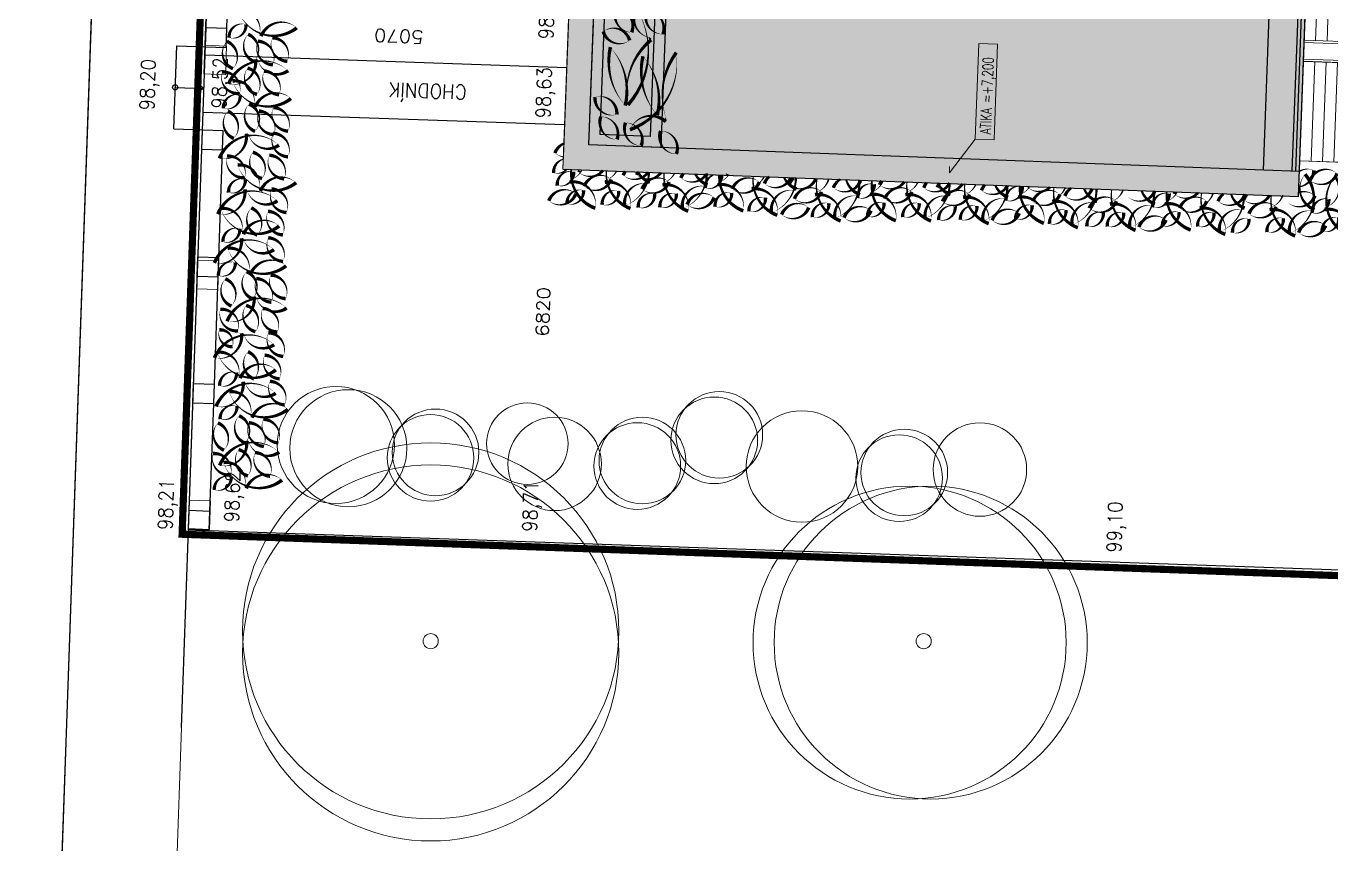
# Model space of a CAD drawing. Header units: metres. Extents: x -442 to 316, y -503 to 125.
# Drawn here: x 90.45 to 108.64, y -475.53 to -464.12 of the extents above; entities that cross this region are included whole.
import ezdxf

# ---------------------------------------------------------------- set-up
doc = ezdxf.new("R2010")
doc.units = ezdxf.units.M
doc.linetypes.add('ČÁRKOVANÁ', pattern=[19.05, 12.7, -6.35])
doc.layers.add('FLOATING-WINDOWS', color=2, linetype='Continuous', plot=False)
for name, color, linetype in [('katastr', 3, 'Continuous'), ('nove zdivo akce', 3, 'Continuous'), ('popis', 6, 'Continuous'), ('SRAFA', 251, 'Continuous'), ('SRAFY', 3, 'Continuous'), ('stávající stromy', 86, 'Continuous'), ('zariz.predmety', 203, 'Continuous'), ('ZDIVO', 1, 'Continuous')]:
    doc.layers.add(name, color=color, linetype=linetype)
doc.layers.add('Standard', color=7, linetype='Continuous', lineweight=25)
doc.styles.add('ROMANS', font='romans.shx', dxfattribs={"width": 0.7})
doc.styles.add('SIMPLEX', font='simplex.shx')

msp = doc.modelspace()

# ---------------------------------------------------------------- hatches: boundary and pattern name
at = {"layer": 'SRAFA', "linetype": 'Continuous', "lineweight": 0, "ltscale": 20}
h = msp.add_hatch(dxfattribs=at)
h.set_pattern_fill('LINE', color=256, scale=0.05, style=0)
h.set_pattern_definition([(267.8582, (108.51114, -457.82255), (0.158639, -0.005933), [])])
edge = h.paths.add_edge_path()
edge.add_line((108.511144, -457.822551), (108.268387, -464.313558))
edge.add_line((108.268387, -464.313558), (110.929176, -464.406659))
edge.add_line((110.929176, -464.406659), (110.918685, -464.706476))
edge.add_line((110.918685, -464.706476), (108.257415, -464.606947))
edge.add_line((108.257415, -464.606947), (108.205425, -465.997086))
edge.add_line((108.205425, -465.997086), (112.302561, -466.150315))
edge.add_line((112.302561, -466.150315), (112.440072, -462.473426))
edge.add_arc((112.904887, -461.822314), 0.8, 197.2546123, 234.4777747, ccw=False)
edge.add_line((112.140891, -462.059608), (110.91199, -458.103028))
edge.add_arc((111.675987, -457.865733), 0.8, 103.8646861, 197.2546123, ccw=False)
edge.add_line((111.484283, -457.089041), (108.511144, -457.822551))
h = msp.add_hatch(dxfattribs=at)
h.set_pattern_fill('GRAVEL', color=256, scale=0.015, angle=87.8581972, style=0)
h.set_pattern_definition([(315.870997, (-0.370482, 0.288367), (3.3126962803, -3.174024738), [0.05125815, -5.074575]), (272.8278972, (-0.33369, 0.252677), (-0.209862404, 4.58305229634), [0.08796075, -8.7081]), (220.368597, (-0.32935, 0.164824), (4.3304665104, 3.6507059581), [0.0620223, -6.140205]), (355.1318972, (-0.23972, 0.012778), (-7.60043518534, 0.6655128581), [0.08010075, -7.92996]), (20.6918972, (-0.159908, 0.00598), (-4.64000396036, -1.7328059971), [0.0785451, -7.77597]), (85.1318972, (-0.08643, 0.033734), (-0.6655128581, -7.60043518534), [0.08010075, -7.92996]), (125.5523972, (-0.079632, 0.113545), (3.62222729314, -5.09193318432), [0.1059291, -10.486965]), (160.1134972, (-0.141224, 0.199727), (-8.27647323316, 2.9784010859), [0.100008, -9.900795]), (209.2877972, (-0.235269, 0.233746), (-5.0634463144, -2.8607641454), [0.08037195, -7.956825]), (263.094597, (-0.305367, 0.194428), (0.5373595593, 4.173829942), [0.09175695, -4.496085]), (310.2555972, (-0.316399, 0.103337), (4.01719821967, -4.72543532597), [0.1186617, -11.74752]), (226.672297, (-0.221816, 0.389562), (-2.3840726766, -2.5797010164), [0.04050075, -4.00959]), (259.3273972, (-0.249606, 0.3601), (0.9465767994, 4.9210540937), [0.0770523, -7.62819]), (312.8582, (-0.26388, 0.28438), (0.38073357, -0.01423903), [0.05388135, -0.4849335]), (291.056797, (-0.31056, 0.25944), (-0.690275567, 1.9321537746), [0.02901615, -2.87259]), (19.659597, (-0.300136, 0.23236), (-1.156441276, -0.338016954), [0.0410349, -2.01072]), (118.821997, (-0.26149, 0.246165), (-0.718751184, 1.170678385), [0.066648, -2.154945]), (249.423297, (-0.29362, 0.30456), (0.409211355, 0.74722899), [0.04819305, -1.156635]), (104.247697, (-0.308394, 0.011534), (-0.9998086513, 3.8500574338), [0.0675132, -6.68382]), (158.204397, (-0.32501, 0.07697), (4.1311102185, -1.679560282), [0.05663985, -5.60733]), (21.056797, (-0.36977, 0.307404), (-1.9321537746, -0.690275567), [0.058032, -2.84358]), (71.468697, (-0.315613, 0.328255), (-1.2845895808, -3.7646233798), [0.0675132, -6.68382]), (67.302197, (-0.07234, 0.002705), (-0.8326620188, -1.8751934734), [0.06510525, -3.190155]), (22.633297, (-0.047217, 0.062768), (-4.2592652193, -1.7470353647), [0.0545508, -5.40054]), (154.659597, (0.011106, 0.29697), (-1.8751973703, 0.832666433), [0.058032, -2.84358]), (105.212197, (-0.041342, 0.32181), (1.3378255134, -5.0064961337), [0.06386745, -6.32286]), (157.302197, (0.00413, 0.110413), (1.8751934734, -0.8326620188), [0.0325527, -3.22272]), (189.168097, (0.01025, 0.27413), (-1.537169413, -0.323775979), [0.01942725, -1.9233]), (253.821997, (-0.00893, 0.27103), (0.423450318, 1.12796328), [0.0785451, -1.4923575]), (273.867197, (-0.030811, 0.195598), (-0.2383427653, 3.8215716972), [0.07279005, -7.20621]), (31.548297, (-0.22723, 0.24488), (-0.77570597, -0.352255911), [0.0549486, -1.318767]), (81.0153972, (-0.1804, 0.273633), (1.00353482822, 6.4439995924), [0.09593355, -9.4974]), (148.803597, (-0.165418, 0.36839), (2.6081744384, -1.6226048125), [0.0392262, -3.88341]), (177.8582, (-0.19897, 0.3887), (-0.39497287, -0.3664948), [0.02286, -0.35814]), (208.114597, (-0.042518, 0.18841), (2.7220915039, 1.4232588747), [0.05293005, -5.240085]), (135.870997, (-0.089203, 0.163468), (-3.3126962803, 3.174024738), [0.10251645, -5.02332]), (87.8582, (-0.1628, 0.23485), (-0.3664948, 0.39497287), [0.09906, -0.28194]), (53.162997, (-0.159085, 0.333839), (-2.8075272072, -3.7076584297), [0.0602415, -5.963895]), (341.912797, (-0.12297, 0.38205), (1.5086998755, -0.437691092), [0.05547435, -2.718255]), (295.5041972, (-0.070234, 0.36483), (3.536799062, -7.37633071666), [0.09032175, -8.941875]), (263.2842972, (-0.031344, 0.28331), (-0.56583953326, -4.93530196826), [0.09555435, -9.45987]), (263.2842972, (-0.031344, 0.28331), (-0.56583953326, -4.93530196826), [0.09555435, -9.45987])])
h.paths.add_polyline_path([(103.730172, -464.361494), (103.993333, -464.371336), (103.943361, -465.707513), (103.6802, -465.697671), (103.472233, -465.969859), (107.700176, -466.128005), (107.777537, -464.059455), (99.373416, -463.745149), (99.328717, -464.940341, -0.122896496), (99.514034, -464.48825, -0.196627663), (99.327404, -465.221482, 0.051204166), (99.375881, -465.421807, 0.520567051), (99.366615, -465.452103, 0.055154621), (99.311083, -465.411859), (99.304731, -465.581698, -0.403592676), (99.529915, -465.822396), (103.472233, -465.969859), (103.6802, -465.697671)])
at = {"layer": 'ZDIVO', "linetype": 'Continuous', "lineweight": 0}
h = msp.add_hatch(color=254, dxfattribs=at)
h.dxf.hatch_style = 1
h.paths.add_polyline_path([(108.615405, -455.03475), (98.362573, -454.651305), (97.933919, -466.112943), (108.186752, -466.496388)])
h.paths.add_polyline_path([(101.008567, -455.610577), (106.934424, -455.832197), (106.658239, -463.217035), (100.732382, -462.995414)], flags=16)

# ---------------------------------------------------------------- linework, layer by layer
at = {"layer": 'FLOATING-WINDOWS', "linetype": 'ByBlock', "lineweight": 25}
for p, q in [((92.721921, -470.874007), (93.351963, -452.865025)), ((93.247398, -464.148267), (93.305437, -462.489282)), ((92.948135, -464.407963), (92.957575, -464.138128)), ((92.957575, -464.138128), (93.247398, -464.148267)), ((93.237958, -464.418102), (93.247398, -464.148267)), ((92.507822, -465.553268), (92.54838, -464.393977)), ((92.54838, -464.393977), (92.948135, -464.407963)), ((92.807639, -465.563757), (92.848196, -464.404466)), ((92.948135, -464.407963), (93.237958, -464.418102)), ((92.944289, -464.517895), (97.986975, -464.694313)), ((92.860667, -464.985258), (92.86219, -464.94172)), ((92.927856, -464.987608), (92.86219, -464.94172)), ((92.528101, -464.973623), (92.927856, -464.987608)), ((92.860667, -464.985258), (92.859144, -465.028795)), ((92.927856, -464.987608), (92.859144, -465.028795)), ((92.916318, -465.317406), (97.957076, -465.493757)), ((92.507822, -465.553268), (92.907578, -465.567254)), ((92.898137, -465.837088), (92.907578, -465.567254)), ((92.907578, -465.567254), (93.1974, -465.577393)), ((92.907578, -465.567254), (93.1974, -465.577393)), ((93.18796, -465.847228), (93.1974, -465.577393)), ((92.898137, -465.837088), (93.18796, -465.847228)), ((93.135515, -467.346311), (93.18796, -465.847228)), ((92.836252, -467.606006), (92.845692, -467.336171)), ((92.845692, -467.336171), (93.135515, -467.346311)), ((93.126075, -467.616146), (93.135515, -467.346311)), ((92.836252, -467.606006), (93.126075, -467.616146)), ((93.073629, -469.115229), (93.126075, -467.616146)), ((92.774367, -469.374924), (92.783807, -469.105089)), ((92.783807, -469.105089), (93.073629, -469.115229)), ((93.064189, -469.385063), (93.073629, -469.115229)), ((92.774367, -469.374924), (93.064189, -469.385063)), ((93.011744, -470.884146), (93.064189, -469.385063)), ((92.712481, -471.143842), (92.721921, -470.874007)), ((92.721921, -470.874007), (93.011744, -470.884146)), ((93.002304, -471.153981), (93.011744, -470.884146))]:
    msp.add_line(p, q, dxfattribs=at)
at = {"layer": 'FLOATING-WINDOWS', "linetype": 'Continuous', "lineweight": 0, "ltscale": 20}
for points in [[(98.362572, -454.651305), (108.615405, -455.03475), (108.186752, -466.496388), (97.933919, -466.112943)], [(98.362573, -454.651305), (108.615405, -455.03475), (108.186752, -466.496388), (97.933919, -466.112943)]]:
    msp.add_lwpolyline(points, close=True, dxfattribs=at)
at = {"layer": 'FLOATING-WINDOWS', "linetype": 'Continuous', "lineweight": 0, "flags": 128}
msp.add_lwpolyline([(108.511144, -457.822551), (108.268387, -464.313558), (110.929176, -464.406659), (110.918685, -464.706476), (108.257415, -464.606947), (108.205425, -465.997086), (112.302561, -466.150315), (112.440072, -462.473426, -0.163860057), (112.140891, -462.059608), (110.91199, -458.103028, -0.431650805), (111.484283, -457.089041)], format="xyb", close=True, dxfattribs=at)
at = {"layer": 'FLOATING-WINDOWS', "linetype": 'ByBlock', "lineweight": 25}
msp.add_circle((92.528101, -464.973623), 0.036198, dxfattribs=at)
at = {"layer": 'katastr', "linetype": 'Continuous', "lineweight": 0}
for p, q in [((92.942899, -464.386413), (92.928914, -464.786168)), ((93.242717, -464.396902), (92.942899, -464.386413)), ((93.242717, -464.396902), (93.228731, -464.796657)), ((93.228731, -464.796657), (92.928914, -464.786168)), ((92.838009, -467.384578), (92.824023, -467.784334)), ((93.137826, -467.395067), (92.838009, -467.384578)), ((93.137826, -467.395067), (93.123841, -467.794823)), ((93.123841, -467.794823), (92.824023, -467.784334)), ((92.72096, -470.730265), (92.706975, -471.13002)), ((93.020778, -470.740754), (92.72096, -470.730265)), ((93.020778, -470.740754), (93.006792, -471.140509)), ((93.006792, -471.140509), (92.706975, -471.13002)), ((92.615898, -473.904555), (92.047229, -490.159275))]:
    msp.add_line(p, q, dxfattribs=at)
at = {"layer": 'katastr', "linetype": 'Continuous', "lineweight": 0, "flags": 128}
msp.add_lwpolyline([(91.016876, -473.848613), (92.000888, -445.721846)], dxfattribs=at)
at = {"layer": 'nove zdivo akce', "linetype": 'Continuous'}
for p, q in [((98.296755, -465.77627), (98.699282, -455.013154)), ((107.700176, -466.128005), (108.102682, -455.365497)), ((108.0999, -466.142957), (108.502406, -455.380449)), ((108.149865, -466.144826), (108.552372, -455.382317)), ((108.199828, -466.146695), (98.296755, -465.77627))]:
    msp.add_line(p, q, dxfattribs=at)
for points in [[(99.679499, -455.560871), (99.296057, -465.813643), (98.296755, -465.77627), (98.699262, -455.013751), (98.699262, -455.013751), (98.699262, -455.013751)], [(99.533342, -455.455335), (99.151767, -465.658142), (98.452256, -465.631981), (98.84542, -455.119282), (98.84542, -455.119282), (98.84542, -455.119282)]]:
    msp.add_lwpolyline(points, dxfattribs=at)
at = {"layer": 'SRAFA', "linetype": 'Continuous', "lineweight": 0, "ltscale": 20}
msp.add_line((92.942899, -464.386413), (93.033804, -461.788002), dxfattribs=at)
at = {"layer": 'SRAFA', "color": 1, "linetype": 'ČÁRKOVANÁ', "lineweight": 0, "ltscale": 0.0075, "const_width": 0.1, "flags": 128}
msp.add_lwpolyline([(93.392347, -449.275875), (128.696861, -450.515675), (127.923035, -472.47206), (92.624523, -471.207916)], close=True, dxfattribs=at)
at = {"layer": 'SRAFY', "linetype": 'Continuous', "lineweight": 0, "ltscale": 20}
for p, q in [((103.6802, -465.697671), (103.320898, -466.167928)), ((103.320898, -466.167928), (103.324304, -466.076856))]:
    msp.add_line(p, q, dxfattribs=at)
at = {"layer": 'SRAFY', "linetype": 'Continuous', "lineweight": 0}
msp.add_line((108.205425, -465.997086), (112.302561, -466.150315), dxfattribs=at)
at = {"layer": 'SRAFY', "linetype": 'Continuous', "ltscale": 0.001}
for points in [[(94.222502, -464.143455, 0, 0, 0.520567051), (94.222502, -464.143455, 0, 0.05, 0.520567051), (93.724922, -464.259047, 0, 0.05, 0.520567051), (93.70338, -464.235816, 0, 0.05, 0.520567051), (93.406775, -463.89733, 0, 0.05, 0.520567051), (94.222502, -464.143455, 0.05, 0.05, 0)], [(93.279282, -464.279837, 0, 0, 0.520567051), (93.279282, -464.279837, 0, 0.05, 0.520567051), (93.514894, -464.09603, 0, 0.05, 0.520567051), (93.279282, -464.279837, 0.05, 0.05, 0)], [(93.627844, -464.613311, 0, 0, 0.520567051), (93.627844, -464.613311, 0, 0.05, 0.520567051), (93.543534, -464.233575, 0, 0.05, 0.520567051), (93.627844, -464.613311, 0.05, 0.05, 0)], [(93.333039, -464.712721, 0, 0, 0.520567051), (93.333039, -464.712721, 0, 0.05, 0.520567051), (93.248729, -464.332985, 0, 0.05, 0.520567051), (93.333039, -464.712721, 0.05, 0.05, 0)], [(93.889317, -464.659219, 0, 0, 0.520567051), (93.889317, -464.659219, 0, 0.05, 0.520567051), (93.681691, -464.330282, 0, 0.05, 0.520567051), (93.889317, -464.659219, 0.05, 0.05, 0)], [(94.089682, -464.610065, 0, 0, 0.520567051), (94.089682, -464.610065, 0, 0.05, 0.520567051), (93.882056, -464.281128, 0, 0.05, 0.520567051), (94.089682, -464.610065, 0.05, 0.05, 0)], [(93.27126, -464.925593, 0, 0, 0.520567051), (93.27126, -464.925593, 0, 0.05, 0.520567051), (93.648517, -464.581174, 0, 0.05, 0.520567051), (93.678675, -464.590882, 0, 0.05, 0.520567051), (94.103027, -464.74079, 0, 0.05, 0.520567051), (93.27126, -464.925593, 0.05, 0.05, 0)], [(93.17932, -464.75913, 0, 0, 0.520567051), (93.17932, -464.75913, 0, 0.05, 0.520567051), (93.4258, -465.060055, 0, 0.05, 0.520567051), (93.17932, -464.75913, 0.05, 0.05, 0)], [(93.537304, -464.704771, 0, 0, 0.520567051), (93.537304, -464.704771, 0, 0.05, 0.520567051), (93.667646, -465.071267, 0, 0.05, 0.520567051), (93.537304, -464.704771, 0.05, 0.05, 0)], [(93.974906, -465.075331, 0, 0, 0.520567051), (93.974906, -465.075331, 0, 0.05, 0.520567051), (93.76728, -464.746394, 0, 0.05, 0.520567051), (93.974906, -465.075331, 0.05, 0.05, 0)], [(94.142017, -465.129834, 0, 0, 0.520567051), (94.142017, -465.129834, 0, 0.05, 0.520567051), (93.644437, -465.245425, 0, 0.05, 0.520567051), (93.622895, -465.222194, 0, 0.05, 0.520567051), (93.32629, -464.883708, 0, 0.05, 0.520567051), (94.142017, -465.129834, 0.05, 0.05, 0)], [(93.198797, -465.266216, 0, 0, 0.520567051), (93.198797, -465.266216, 0, 0.05, 0.520567051), (93.434409, -465.082408, 0, 0.05, 0.520567051), (93.198797, -465.266216, 0.05, 0.05, 0)], [(93.345689, -465.686445, 0, 0, 0.520567051), (93.345689, -465.686445, 0, 0.05, 0.520567051), (93.261379, -465.306709, 0, 0.05, 0.520567051), (93.345689, -465.686445, 0.05, 0.05, 0)], [(93.640493, -465.587034, 0, 0, 0.520567051), (93.640493, -465.587034, 0, 0.05, 0.520567051), (93.556184, -465.207298, 0, 0.05, 0.520567051), (93.640493, -465.587034, 0.05, 0.05, 0)], [(93.901966, -465.632942, 0, 0, 0.520567051), (93.901966, -465.632942, 0, 0.05, 0.520567051), (93.694341, -465.304005, 0, 0.05, 0.520567051), (93.901966, -465.632942, 0.05, 0.05, 0)], [(94.102332, -465.583788, 0, 0, 0.520567051), (94.102332, -465.583788, 0, 0.05, 0.520567051), (93.894706, -465.254852, 0, 0.05, 0.520567051), (94.102332, -465.583788, 0.05, 0.05, 0)], [(93.14267, -465.96383, 0, 0, 0.520567051), (93.14267, -465.96383, 0, 0.05, 0.520567051), (93.519927, -465.619412, 0, 0.05, 0.520567051), (93.550084, -465.62912, 0, 0.05, 0.520567051), (93.974436, -465.779028, 0, 0.05, 0.520567051), (93.14267, -465.96383, 0.05, 0.05, 0)], [(94.100739, -465.94214, 0, 0, 0.520567051), (94.100739, -465.94214, 0, 0.05, 0.520567051), (93.893114, -465.613203, 0, 0.05, 0.520567051), (94.100739, -465.94214, 0.05, 0.05, 0)], [(93.60956, -465.878819, 0, 0, 0.520567051), (93.60956, -465.878819, 0, 0.05, 0.520567051), (93.739901, -466.245314, 0, 0.05, 0.520567051), (93.60956, -465.878819, 0.05, 0.05, 0)], [(93.251575, -465.933177, 0, 0, 0.520567051), (93.251575, -465.933177, 0, 0.05, 0.520567051), (93.498055, -466.234102, 0, 0.05, 0.520567051), (93.251575, -465.933177, 0.05, 0.05, 0)], [(94.214272, -466.303881, 0, 0, 0.520567051), (94.214272, -466.303881, 0, 0.05, 0.520567051), (93.716692, -466.419472, 0, 0.05, 0.520567051), (93.69515, -466.396242, 0, 0.05, 0.520567051), (93.398545, -466.057756, 0, 0.05, 0.520567051), (94.214272, -466.303881, 0.05, 0.05, 0)], [(94.047161, -466.249378, 0, 0, 0.520567051), (94.047161, -466.249378, 0, 0.05, 0.520567051), (93.839535, -465.920442, 0, 0.05, 0.520567051), (94.047161, -466.249378, 0.05, 0.05, 0)], [(93.271053, -466.440263, 0, 0, 0.520567051), (93.271053, -466.440263, 0, 0.05, 0.520567051), (93.506664, -466.256456, 0, 0.05, 0.520567051), (93.271053, -466.440263, 0.05, 0.05, 0)], [(98.083337, -466.15139, 0, 0, 0.520567051), (98.083337, -466.15139, 0, 0.05, 0.520567051), (97.854197, -466.343206, 0, 0.05, 0.520567051), (98.083337, -466.15139, 0.05, 0.05, 0)], [(98.606803, -466.257124, 0, 0, 0.520567051), (98.606803, -466.257124, 0, 0.05, 0.520567051), (98.230196, -466.354466, 0, 0.05, 0.520567051), (98.606803, -466.257124, 0.05, 0.05, 0)], [(99.411485, -466.293802, 0, 0, 0.520567051), (99.411485, -466.293802, 0, 0.05, 0.520567051), (99.034878, -466.391144, 0, 0.05, 0.520567051), (99.411485, -466.293802, 0.05, 0.05, 0)], [(100.671235, -466.293802, 0, 0, 0.520567051), (100.671235, -466.293802, 0, 0.05, 0.520567051), (100.294629, -466.391144, 0, 0.05, 0.520567051), (100.671235, -466.293802, 0.05, 0.05, 0)], [(108.279765, -466.185105, 0, 0, 0.520567051), (108.279765, -466.185105, 0, 0.05, 0.520567051), (108.412429, -466.678407, 0, 0.05, 0.520567051), (108.389955, -466.700736, 0, 0.05, 0.520567051), (108.061888, -467.008826, 0, 0.05, 0.520567051), (108.279765, -466.185105, 0.05, 0.05, 0)], [(108.725655, -466.174101, 0, 0, 0.520567051), (108.725655, -466.174101, 0, 0.05, 0.520567051), (108.349048, -466.271443, 0, 0.05, 0.520567051), (108.725655, -466.174101, 0.05, 0.05, 0)], [(93.121085, -466.740958, 0, 0, 0.520567051), (93.121085, -466.740958, 0, 0.05, 0.520567051), (93.498342, -466.396539, 0, 0.05, 0.520567051), (93.528499, -466.406247, 0, 0.05, 0.520567051), (93.952851, -466.556156, 0, 0.05, 0.520567051), (93.121085, -466.740958, 0.05, 0.05, 0)], [(94.079154, -466.719268, 0, 0, 0.520567051), (94.079154, -466.719268, 0, 0.05, 0.520567051), (93.871529, -466.390331, 0, 0.05, 0.520567051), (94.079154, -466.719268, 0.05, 0.05, 0)], [(98.113356, -466.458197, 0, 0, 0.520567051), (98.113356, -466.458197, 0, 0.05, 0.520567051), (97.736749, -466.555539, 0, 0.05, 0.520567051), (98.113356, -466.458197, 0.05, 0.05, 0)], [(98.219932, -466.409917, 0, 0, 0.520567051), (98.219932, -466.409917, 0, 0.05, 0.520567051), (97.990792, -466.601733, 0, 0.05, 0.520567051), (98.219932, -466.409917, 0.05, 0.05, 0)], [(98.709801, -466.418391, 0, 0, 0.520567051), (98.709801, -466.418391, 0, 0.05, 0.520567051), (98.480661, -466.610206, 0, 0.05, 0.520567051), (98.709801, -466.418391, 0.05, 0.05, 0)], [(101.537094, -466.430384, 0, 0, 0.520567051), (101.537094, -466.430384, 0, 0.05, 0.520567051), (101.160487, -466.527726, 0, 0.05, 0.520567051), (101.537094, -466.430384, 0.05, 0.05, 0)], [(102.273378, -466.32465, 0, 0, 0.520567051), (102.273378, -466.32465, 0, 0.05, 0.520567051), (102.044238, -466.516465, 0, 0.05, 0.520567051), (102.273378, -466.32465, 0.05, 0.05, 0)], [(102.796844, -466.430384, 0, 0, 0.520567051), (102.796844, -466.430384, 0, 0.05, 0.520567051), (102.420238, -466.527726, 0, 0.05, 0.520567051), (102.796844, -466.430384, 0.05, 0.05, 0)], [(103.601526, -466.467062, 0, 0, 0.520567051), (103.601526, -466.467062, 0, 0.05, 0.520567051), (103.224919, -466.564404, 0, 0.05, 0.520567051), (103.601526, -466.467062, 0.05, 0.05, 0)], [(104.33781, -466.361328, 0, 0, 0.520567051), (104.33781, -466.361328, 0, 0.05, 0.520567051), (104.108671, -466.553143, 0, 0.05, 0.520567051), (104.33781, -466.361328, 0.05, 0.05, 0)], [(104.861276, -466.467062, 0, 0, 0.520567051), (104.861276, -466.467062, 0, 0.05, 0.520567051), (104.48467, -466.564404, 0, 0.05, 0.520567051), (104.861276, -466.467062, 0.05, 0.05, 0)], [(99.212062, -466.457905, 0, 0, 0.520567051), (99.212062, -466.457905, 0, 0.05, 0.520567051), (98.982922, -466.64972, 0, 0.05, 0.520567051), (99.212062, -466.457905, 0.05, 0.05, 0)], [(99.514483, -466.455069, 0, 0, 0.520567051), (99.514483, -466.455069, 0, 0.05, 0.520567051), (99.285343, -466.646884, 0, 0.05, 0.520567051), (99.514483, -466.455069, 0.05, 0.05, 0)], [(100.040871, -466.510088, 0, 0, 0.520567051), (100.040871, -466.510088, 0, 0.05, 0.520567051), (99.664265, -466.607429, 0, 0.05, 0.520567051), (100.040871, -466.510088, 0.05, 0.05, 0)], [(100.284364, -466.446595, 0, 0, 0.520567051), (100.284364, -466.446595, 0, 0.05, 0.520567051), (100.055224, -466.63841, 0, 0.05, 0.520567051), (100.284364, -466.446595, 0.05, 0.05, 0)], [(100.75659, -466.512378, 0, 0, 0.520567051), (100.75659, -466.512378, 0, 0.05, 0.520567051), (100.527451, -466.704194, 0, 0.05, 0.520567051), (100.75659, -466.512378, 0.05, 0.05, 0)], [(101.35957, -466.650699, 0, 0, 0.520567051), (101.35957, -466.650699, 0, 0.05, 0.520567051), (100.982964, -466.748041, 0, 0.05, 0.520567051), (101.35957, -466.650699, 0.05, 0.05, 0)], [(101.640092, -466.591651, 0, 0, 0.520567051), (101.640092, -466.591651, 0, 0.05, 0.520567051), (101.410952, -466.783466, 0, 0.05, 0.520567051), (101.640092, -466.591651, 0.05, 0.05, 0)], [(102.409973, -466.583177, 0, 0, 0.520567051), (102.409973, -466.583177, 0, 0.05, 0.520567051), (102.180833, -466.774993, 0, 0.05, 0.520567051), (102.409973, -466.583177, 0.05, 0.05, 0)], [(102.899842, -466.591651, 0, 0, 0.520567051), (102.899842, -466.591651, 0, 0.05, 0.520567051), (102.670703, -466.783466, 0, 0.05, 0.520567051), (102.899842, -466.591651, 0.05, 0.05, 0)], [(104.474405, -466.619855, 0, 0, 0.520567051), (104.474405, -466.619855, 0, 0.05, 0.520567051), (104.245266, -466.81167, 0, 0.05, 0.520567051), (104.474405, -466.619855, 0.05, 0.05, 0)], [(105.648316, -466.561049, 0, 0, 0.520567051), (105.648316, -466.561049, 0, 0.05, 0.520567051), (105.271709, -466.658391, 0, 0.05, 0.520567051), (105.648316, -466.561049, 0.05, 0.05, 0)], [(106.3846, -466.455315, 0, 0, 0.520567051), (106.3846, -466.455315, 0, 0.05, 0.520567051), (106.15546, -466.64713, 0, 0.05, 0.520567051), (106.3846, -466.455315, 0.05, 0.05, 0)], [(106.908066, -466.561049, 0, 0, 0.520567051), (106.908066, -466.561049, 0, 0.05, 0.520567051), (106.53146, -466.658391, 0, 0.05, 0.520567051), (106.908066, -466.561049, 0.05, 0.05, 0)], [(107.874362, -466.639053, 0, 0, 0.520567051), (107.874362, -466.639053, 0, 0.05, 0.520567051), (107.497756, -466.736395, 0, 0.05, 0.520567051), (107.874362, -466.639053, 0.05, 0.05, 0)], [(108.610646, -466.533319, 0, 0, 0.520567051), (108.610646, -466.533319, 0, 0.05, 0.520567051), (108.381507, -466.725134, 0, 0.05, 0.520567051), (108.610646, -466.533319, 0.05, 0.05, 0)], [(93.976924, -466.908156, 0, 0, 0.520567051), (93.976924, -466.908156, 0, 0.05, 0.520567051), (93.479344, -467.023748, 0, 0.05, 0.520567051), (93.457802, -467.000517, 0, 0.05, 0.520567051), (93.161197, -466.662031, 0, 0.05, 0.520567051), (93.976924, -466.908156, 0.05, 0.05, 0)], [(93.672284, -467.035683, 0, 0, 0.520567051), (93.672284, -467.035683, 0, 0.05, 0.520567051), (93.587975, -466.655946, 0, 0.05, 0.520567051), (93.672284, -467.035683, 0.05, 0.05, 0)], [(94.028837, -467.032062, 0, 0, 0.520567051), (94.028837, -467.032062, 0, 0.05, 0.520567051), (93.821211, -466.703125, 0, 0.05, 0.520567051), (94.028837, -467.032062, 0.05, 0.05, 0)], [(102.229091, -466.69401, 0, 0, 0.520567051), (102.229091, -466.69401, 0, 0.05, 0.520567051), (101.852485, -466.791352, 0, 0.05, 0.520567051), (102.229091, -466.69401, 0.05, 0.05, 0)], [(103.402103, -466.631165, 0, 0, 0.520567051), (103.402103, -466.631165, 0, 0.05, 0.520567051), (103.172963, -466.82298, 0, 0.05, 0.520567051), (103.402103, -466.631165, 0.05, 0.05, 0)], [(103.704524, -466.628329, 0, 0, 0.520567051), (103.704524, -466.628329, 0, 0.05, 0.520567051), (103.475384, -466.820144, 0, 0.05, 0.520567051), (103.704524, -466.628329, 0.05, 0.05, 0)], [(104.293524, -466.730688, 0, 0, 0.520567051), (104.293524, -466.730688, 0, 0.05, 0.520567051), (103.916917, -466.828029, 0, 0.05, 0.520567051), (104.293524, -466.730688, 0.05, 0.05, 0)], [(104.946632, -466.685638, 0, 0, 0.520567051), (104.946632, -466.685638, 0, 0.05, 0.520567051), (104.717492, -466.877453, 0, 0.05, 0.520567051), (104.946632, -466.685638, 0.05, 0.05, 0)], [(105.467391, -466.720006, 0, 0, 0.520567051), (105.467391, -466.720006, 0, 0.05, 0.520567051), (105.238252, -466.911821, 0, 0.05, 0.520567051), (105.467391, -466.720006, 0.05, 0.05, 0)], [(105.751313, -466.722316, 0, 0, 0.520567051), (105.751313, -466.722316, 0, 0.05, 0.520567051), (105.522174, -466.914131, 0, 0.05, 0.520567051), (105.751313, -466.722316, 0.05, 0.05, 0)], [(106.340313, -466.824675, 0, 0, 0.520567051), (106.340313, -466.824675, 0, 0.05, 0.520567051), (105.963707, -466.922017, 0, 0.05, 0.520567051), (106.340313, -466.824675, 0.05, 0.05, 0)], [(106.521195, -466.713842, 0, 0, 0.520567051), (106.521195, -466.713842, 0, 0.05, 0.520567051), (106.292055, -466.905658, 0, 0.05, 0.520567051), (106.521195, -466.713842, 0.05, 0.05, 0)], [(107.011064, -466.722316, 0, 0, 0.520567051), (107.011064, -466.722316, 0, 0.05, 0.520567051), (106.781924, -466.914131, 0, 0.05, 0.520567051), (107.011064, -466.722316, 0.05, 0.05, 0)], [(107.97736, -466.80032, 0, 0, 0.520567051), (107.97736, -466.80032, 0, 0.05, 0.520567051), (107.74822, -466.992135, 0, 0.05, 0.520567051), (107.97736, -466.80032, 0.05, 0.05, 0)], [(108.747241, -466.791846, 0, 0, 0.520567051), (108.747241, -466.791846, 0, 0.05, 0.520567051), (108.518102, -466.983662, 0, 0.05, 0.520567051), (108.747241, -466.791846, 0.05, 0.05, 0)], [(93.193909, -467.128591, 0, 0, 0.520567051), (93.193909, -467.128591, 0, 0.05, 0.520567051), (93.42952, -466.944783, 0, 0.05, 0.520567051), (93.193909, -467.128591, 0.05, 0.05, 0)], [(107.497756, -466.808387, 0, 0, 0.520567051), (107.497756, -466.808387, 0, 0.05, 0.520567051), (107.268616, -467.000202, 0, 0.05, 0.520567051), (107.497756, -466.808387, 0.05, 0.05, 0)], [(108.56636, -466.902679, 0, 0, 0.520567051), (108.56636, -466.902679, 0, 0.05, 0.520567051), (108.189753, -467.000021, 0, 0.05, 0.520567051), (108.56636, -466.902679, 0.05, 0.05, 0)], [(93.073664, -467.422874, 0, 0, 0.520567051), (93.073664, -467.422874, 0, 0.05, 0.520567051), (93.450921, -467.078456, 0, 0.05, 0.520567051), (93.481079, -467.088164, 0, 0.05, 0.520567051), (93.905431, -467.238072, 0, 0.05, 0.520567051), (93.073664, -467.422874, 0.05, 0.05, 0)], [(94.031734, -467.401184, 0, 0, 0.520567051), (94.031734, -467.401184, 0, 0.05, 0.520567051), (93.824109, -467.072247, 0, 0.05, 0.520567051), (94.031734, -467.401184, 0.05, 0.05, 0)], [(94.074002, -467.463883, 0, 0, 0.520567051), (94.074002, -467.463883, 0, 0.05, 0.520567051), (93.576422, -467.579474, 0, 0.05, 0.520567051), (93.55488, -467.556244, 0, 0.05, 0.520567051), (93.258275, -467.217758, 0, 0.05, 0.520567051), (94.074002, -467.463883, 0.05, 0.05, 0)], [(93.130783, -467.600265, 0, 0, 0.520567051), (93.130783, -467.600265, 0, 0.05, 0.520567051), (93.366394, -467.416458, 0, 0.05, 0.520567051), (93.130783, -467.600265, 0.05, 0.05, 0)], [(93.311587, -468.023861, 0, 0, 0.520567051), (93.311587, -468.023861, 0, 0.05, 0.520567051), (93.227278, -467.644124, 0, 0.05, 0.520567051), (93.311587, -468.023861, 0.05, 0.05, 0)], [(93.606392, -467.92445, 0, 0, 0.520567051), (93.606392, -467.92445, 0, 0.05, 0.520567051), (93.522083, -467.544714, 0, 0.05, 0.520567051), (93.606392, -467.92445, 0.05, 0.05, 0)], [(93.867865, -467.970358, 0, 0, 0.520567051), (93.867865, -467.970358, 0, 0.05, 0.520567051), (93.660239, -467.641421, 0, 0.05, 0.520567051), (93.867865, -467.970358, 0.05, 0.05, 0)], [(94.06823, -467.921204, 0, 0, 0.520567051), (94.06823, -467.921204, 0, 0.05, 0.520567051), (93.860605, -467.592267, 0, 0.05, 0.520567051), (94.06823, -467.921204, 0.05, 0.05, 0)], [(93.157869, -468.070269, 0, 0, 0.520567051), (93.157869, -468.070269, 0, 0.05, 0.520567051), (93.404348, -468.371194, 0, 0.05, 0.520567051), (93.157869, -468.070269, 0.05, 0.05, 0)], [(93.249809, -468.236732, 0, 0, 0.520567051), (93.249809, -468.236732, 0, 0.05, 0.520567051), (93.627066, -467.892313, 0, 0.05, 0.520567051), (93.657223, -467.902021, 0, 0.05, 0.520567051), (94.081575, -468.05193, 0, 0.05, 0.520567051), (93.249809, -468.236732, 0.05, 0.05, 0)], [(93.515853, -468.015911, 0, 0, 0.520567051), (93.515853, -468.015911, 0, 0.05, 0.520567051), (93.646195, -468.382406, 0, 0.05, 0.520567051), (93.515853, -468.015911, 0.05, 0.05, 0)], [(93.953454, -468.38647, 0, 0, 0.520567051), (93.953454, -468.38647, 0, 0.05, 0.520567051), (93.745829, -468.057534, 0, 0.05, 0.520567051), (93.953454, -468.38647, 0.05, 0.05, 0)], [(93.075271, -468.747698, 0, 0, 0.520567051), (93.075271, -468.747698, 0, 0.05, 0.520567051), (93.452528, -468.403279, 0, 0.05, 0.520567051), (93.482685, -468.412988, 0, 0.05, 0.520567051), (93.907038, -468.562896, 0, 0.05, 0.520567051), (93.075271, -468.747698, 0.05, 0.05, 0)], [(93.326678, -468.591477, 0, 0, 0.520567051), (93.326678, -468.591477, 0, 0.05, 0.520567051), (93.14287, -468.355865, 0, 0.05, 0.520567051), (93.326678, -468.591477, 0.05, 0.05, 0)], [(94.033341, -468.726008, 0, 0, 0.520567051), (94.033341, -468.726008, 0, 0.05, 0.520567051), (93.825715, -468.397071, 0, 0.05, 0.520567051), (94.033341, -468.726008, 0.05, 0.05, 0)], [(93.93111, -468.914897, 0, 0, 0.520567051), (93.93111, -468.914897, 0, 0.05, 0.520567051), (93.43353, -469.030488, 0, 0.05, 0.520567051), (93.411988, -469.007257, 0, 0.05, 0.520567051), (93.115383, -468.668771, 0, 0.05, 0.520567051), (93.93111, -468.914897, 0.05, 0.05, 0)], [(93.626471, -469.042423, 0, 0, 0.520567051), (93.626471, -469.042423, 0, 0.05, 0.520567051), (93.542161, -468.662687, 0, 0.05, 0.520567051), (93.626471, -469.042423, 0.05, 0.05, 0)], [(93.983023, -469.038802, 0, 0, 0.520567051), (93.983023, -469.038802, 0, 0.05, 0.520567051), (93.775397, -468.709865, 0, 0.05, 0.520567051), (93.983023, -469.038802, 0.05, 0.05, 0)], [(93.148095, -469.135331, 0, 0, 0.520567051), (93.148095, -469.135331, 0, 0.05, 0.520567051), (93.383707, -468.951523, 0, 0.05, 0.520567051), (93.148095, -469.135331, 0.05, 0.05, 0)], [(93.096936, -469.424923, 0, 0, 0.520567051), (93.096936, -469.424923, 0, 0.05, 0.520567051), (93.474193, -469.080504, 0, 0.05, 0.520567051), (93.50435, -469.090212, 0, 0.05, 0.520567051), (93.928703, -469.24012, 0, 0.05, 0.520567051), (93.096936, -469.424923, 0.05, 0.05, 0)], [(94.055006, -469.403232, 0, 0, 0.520567051), (94.055006, -469.403232, 0, 0.05, 0.520567051), (93.84738, -469.074296, 0, 0.05, 0.520567051), (94.055006, -469.403232, 0.05, 0.05, 0)], [(94.097274, -469.465931, 0, 0, 0.520567051), (94.097274, -469.465931, 0, 0.05, 0.520567051), (93.599694, -469.581523, 0, 0.05, 0.520567051), (93.578152, -469.558292, 0, 0.05, 0.520567051), (93.281547, -469.219806, 0, 0.05, 0.520567051), (94.097274, -469.465931, 0.05, 0.05, 0)], [(93.154054, -469.602313, 0, 0, 0.520567051), (93.154054, -469.602313, 0, 0.05, 0.520567051), (93.389666, -469.418506, 0, 0.05, 0.520567051), (93.154054, -469.602313, 0.05, 0.05, 0)], [(93.207811, -470.035198, 0, 0, 0.520567051), (93.207811, -470.035198, 0, 0.05, 0.520567051), (93.123501, -469.655461, 0, 0.05, 0.520567051), (93.207811, -470.035198, 0.05, 0.05, 0)], [(93.502616, -469.935787, 0, 0, 0.520567051), (93.502616, -469.935787, 0, 0.05, 0.520567051), (93.418306, -469.556051, 0, 0.05, 0.520567051), (93.502616, -469.935787, 0.05, 0.05, 0)], [(93.764089, -469.981695, 0, 0, 0.520567051), (93.764089, -469.981695, 0, 0.05, 0.520567051), (93.556463, -469.652758, 0, 0.05, 0.520567051), (93.764089, -469.981695, 0.05, 0.05, 0)], [(93.964454, -469.932541, 0, 0, 0.520567051), (93.964454, -469.932541, 0, 0.05, 0.520567051), (93.756828, -469.603604, 0, 0.05, 0.520567051), (93.964454, -469.932541, 0.05, 0.05, 0)], [(93.146032, -470.248069, 0, 0, 0.520567051), (93.146032, -470.248069, 0, 0.05, 0.520567051), (93.523289, -469.90365, 0, 0.05, 0.520567051), (93.553447, -469.913358, 0, 0.05, 0.520567051), (93.977799, -470.063267, 0, 0.05, 0.520567051), (93.146032, -470.248069, 0.05, 0.05, 0)], [(93.412077, -470.027247, 0, 0, 0.520567051), (93.412077, -470.027247, 0, 0.05, 0.520567051), (93.542418, -470.393743, 0, 0.05, 0.520567051), (93.412077, -470.027247, 0.05, 0.05, 0)], [(93.849678, -470.397807, 0, 0, 0.520567051), (93.849678, -470.397807, 0, 0.05, 0.520567051), (93.642052, -470.06887, 0, 0.05, 0.520567051), (93.849678, -470.397807, 0.05, 0.05, 0)], [(93.054092, -470.081606, 0, 0, 0.520567051), (93.054092, -470.081606, 0, 0.05, 0.520567051), (93.300572, -470.382531, 0, 0.05, 0.520567051), (93.054092, -470.081606, 0.05, 0.05, 0)], [(94.016789, -470.45231, 0, 0, 0.520567051), (94.016789, -470.45231, 0, 0.05, 0.520567051), (93.519209, -470.567901, 0, 0.05, 0.520567051), (93.497667, -470.54467, 0, 0.05, 0.520567051), (93.201062, -470.206184, 0, 0.05, 0.520567051), (94.016789, -470.45231, 0.05, 0.05, 0)], [(93.073569, -470.588692, 0, 0, 0.520567051), (93.073569, -470.588692, 0, 0.05, 0.520567051), (93.309181, -470.404884, 0, 0.05, 0.520567051), (93.073569, -470.588692, 0.05, 0.05, 0)]]:
    msp.add_lwpolyline(points, format="xyseb", close=True, dxfattribs=at)
at = {"layer": 'SRAFY', "linetype": 'Continuous', "lineweight": 0, "ltscale": 20}
msp.add_lwpolyline([(103.993333, -464.371336), (103.943361, -465.707513), (103.6802, -465.697671), (103.730172, -464.361494)], close=True, dxfattribs=at)
at = {"layer": 'SRAFY', "linetype": 'Continuous', "lineweight": 0}
for points in [[(108.268387, -464.313558), (110.929176, -464.406659), (110.918685, -464.706476), (108.257175, -464.61335)], [(108.267079, -464.348534), (110.892974, -464.440414), (110.884931, -464.670273), (108.258483, -464.578374)]]:
    msp.add_lwpolyline(points, dxfattribs=at)
at = {"layer": 'SRAFY', "linetype": 'Continuous', "ltscale": 0.001}
for points in [[(97.947272, -465.755915, 0.029355, 0.05, 0.200811548), (97.821739, -465.889514, 0, 0.01448, 0.13990282), (97.940248, -465.94372, 0, 0.01448, 0.13990282)], [(97.939051, -465.975719, 0.013669, 0.05, 0.36361339), (97.804552, -466.167585, 0, 0.028397, 0.279554235), (97.986246, -466.1149, 0, 0, 0)], [(98.049069, -466.117249, 0.024941, 0.05, 0.342774414), (98.383997, -466.660392, 0, 0, 0), (98.383997, -466.660392, 0, 0.05, 0.520567051), (98.026786, -466.295224, 0, 0.05, 0.520567051), (98.035449, -466.26475, 0, 0.018042, 0.20598126), (98.199822, -466.122887, 0, 0, 0)], [(98.167992, -466.136103, 0.047215, 0.05, 0.026741955), (98.157843, -466.159364, 0, 0.040801, 0.413000197), (98.491948, -466.133813, 0, 0, 0)], [(98.538304, -466.135546, 0.016325, 0.05, 0.335011215), (98.874591, -466.664267, 0, 0, 0), (98.874591, -466.664267, 0, 0.05, 0.520567051), (98.51738, -466.299099, 0, 0.05, 0.520567051), (98.526043, -466.268625, 0, 0.019643, 0.190828196), (98.682996, -466.140958, 0, 0, 0)], [(98.802949, -466.145444, 0.043126, 0.05, 0.066084421), (98.773545, -466.200582, 0, 0.043264, 0.440946944), (99.121477, -466.157356, 0, 0, 0)], [(98.977116, -466.151957, 0.031093, 0.05, 0.183511698), (99.14487, -466.296478, 0, 0.05, 0.520567051), (99.122395, -466.318807, 0, 0.05, 0.520567051), (98.794329, -466.626897, 0, 0.030778, 0.30435716), (99.134609, -466.157847, 0, 0, 0)], [(98.984296, -466.152226, 0.044624, 0.05, 0.051654812), (98.962525, -466.196042, 0, 0.041712, 0.42327287), (99.301939, -466.164105, 0, 0, 0)], [(99.343554, -466.165662, 0.015995, 0.05, 0.338536584), (99.679272, -466.700944, 0, 0, 0), (99.679272, -466.700944, 0, 0.05, 0.520567051), (99.322061, -466.335777, 0, 0.05, 0.520567051), (99.330725, -466.305303, 0, 0.020339, 0.19776264), (99.491181, -466.171183, 0, 0, 0)], [(99.612387, -466.175716, 0.042251, 0.05, 0.074527069), (99.578227, -466.23726, 0, 0.044117, 0.45076619), (99.930552, -466.187615, 0, 0.044117, 0.45076619)], [(99.778263, -466.181919, 0.030459, 0.05, 0.189808768), (99.949552, -466.333156, 0, 0.05, 0.520567051), (99.927077, -466.355485, 0, 0.05, 0.520567051), (99.59901, -466.663575, 0, 0.031871, 0.315857647), (99.939634, -466.172704, 0, 0, 0)], [(100.040946, -466.191743, 0.015489, 0.05, 0.343961113), (99.918629, -466.379883, 0, 0.0489, 0.5072156), (100.148269, -466.195757, 0, 0, 0)], [(100.110711, -466.194353, 0.02642, 0.05, 0.321143444), (100.448429, -466.697069, 0, 0, 0), (100.448429, -466.697069, 0, 0.05, 0.520567051), (100.091218, -466.331902, 0, 0.05, 0.520567051), (100.099881, -466.301428, 0, 0.014309, 0.162517598), (100.240673, -466.199213, 0, 0, 0)], [(100.586781, -466.212157, 0.01545, 0.05, 0.344372091), (100.92138, -466.758254, 0, 0, 0), (100.92138, -466.758254, 0, 0.05, 0.520567051), (100.564169, -466.393086, 0, 0.05, 0.520567051), (100.572833, -466.362612, 0, 0.021468, 0.209048893), (100.738601, -466.217835, 0, 0, 0)], [(100.807032, -466.220394, 0.037234, 0.05, 0.123158916), (100.741688, -466.315292, 0, 0.048355, 0.500658154), (101.1126, -466.231822, 0, 0, 0)], [(101.014994, -466.228172, 0.029432, 0.05, 0.200042153), (101.19166, -466.390465, 0, 0.05, 0.520567051), (101.169185, -466.412795, 0, 0.05, 0.520567051), (100.841118, -466.720885, 0, 0.031651, 0.313535836), (101.181746, -466.234408, 0, 0.031651, 0.313535836)], [(101.149701, -466.24113, 0.037792, 0.05, 0.117728132), (101.088134, -466.332624, 0, 0.04887, 0.506858816), (101.460923, -466.244849, 0, 0, 0)], [(101.477621, -466.245474, 0.013119, 0.05, 0.369602889), (101.804882, -466.837526, 0, 0, 0), (101.804882, -466.837526, 0, 0.05, 0.520567051), (101.447671, -466.472359, 0, 0.05, 0.520567051), (101.456334, -466.441885, 0, 0.026081, 0.255720253), (101.638862, -466.251504, 0, 0, 0)], [(108.191792, -466.361626, 0.01245, 0.05, 0.376918851), (108.401808, -466.128953, 0, 0, 0), (108.401808, -466.128953, 0, 0.02295, 0.223941374), (108.199902, -466.144772, 0, 0.02295, 0.223941374)], [(108.697959, -466.217414, 0.013578, 0.05, 0.520567051), (108.911306, -467.04232, 0, 0, 0), (108.911306, -467.04232, 0, 0.05, 0.520567051), (108.554095, -466.677153, 0, 0.05, 0.520567051), (108.562759, -466.646679, 0, 0.042629, 0.520567051), (108.697959, -466.217414, 0, 0.042629, 0.433688771)], [(101.79761, -466.257441, 0.033321, 0.05, 0.161493434), (101.703836, -466.373842, 0, 0.05, 0.520567051), (102.080442, -466.276501, 0, 0, 0), (102.080442, -466.276501, 0, 0.002434, 0.023364971), (102.062925, -466.262898, 0, 0, 0)], [(101.880062, -466.256233, 0.02488, 0.05, 0.245915704), (102.075161, -466.469738, 0, 0.05, 0.520567051), (102.052686, -466.492067, 0, 0.05, 0.520567051), (101.72462, -466.800157, 0, 0.034198, 0.340598159), (102.062925, -466.262898, 0, 0, 0)], [(102.241162, -466.274029, 0.024335, 0.05, 0.351720458), (102.574038, -466.833651, 0, 0, 0), (102.574038, -466.833651, 0, 0.05, 0.520567051), (102.216827, -466.468484, 0, 0.05, 0.520567051), (102.22549, -466.43801, 0, 0.019484, 0.222962171), (102.397136, -466.279862, 0, 0, 0)], [(102.37684, -466.278112, 0.04321, 0.05, 0.065269878), (102.347884, -466.332624, 0, 0.043049, 0.438487855), (102.694678, -466.29099, 0, 0, 0)], [(102.729933, -466.292309, 0.015495, 0.05, 0.343896513), (103.064632, -466.837526, 0, 0, 0), (103.064632, -466.837526, 0, 0.05, 0.520567051), (102.707421, -466.472359, 0, 0.05, 0.520567051), (102.716084, -466.441885, 0, 0.021377, 0.208137447), (102.881442, -466.297975, 0, 0, 0)], [(103.005602, -466.302618, 0.040883, 0.05, 0.087741106), (102.963586, -466.373842, 0, 0.046032, 0.473077199), (103.324993, -466.309286, 0, 0, 0)], [(103.158663, -466.308343, 0.029515, 0.05, 0.1992165), (103.334912, -466.469738, 0, 0.05, 0.520567051), (103.312437, -466.492067, 0, 0.05, 0.520567051), (102.98437, -466.800157, 0, 0.031871, 0.315857647), (103.324993, -466.309286, 0, 0, 0)], [(103.185515, -466.309347, 0.04247, 0.05, 0.072411633), (103.152566, -466.369302, 0, 0.043907, 0.448340347), (103.503828, -466.321252, 0, 0, 0)], [(103.535394, -466.322432, 0.015164, 0.05, 0.347448465), (103.869314, -466.874204, 0, 0, 0), (103.869314, -466.874204, 0, 0.05, 0.520567051), (103.512103, -466.509036, 0, 0.05, 0.520567051), (103.520766, -466.478562, 0, 0.022053, 0.214911417), (103.689102, -466.328181, 0, 0, 0)], [(103.815939, -466.332924, 0.039948, 0.05, 0.096789177), (103.768268, -466.41052, 0, 0.046193, 0.474964818), (104.130386, -466.344684, 0, 0, 0)], [(103.960319, -466.338324, 0.028901, 0.05, 0.205349414), (104.139593, -466.506416, 0, 0.05, 0.520567051), (104.117118, -466.528745, 0, 0.05, 0.520567051), (103.789052, -466.836835, 0, 0.031937, 0.316548446), (104.129667, -466.344657, 0, 0, 0)], [(104.301511, -466.351084, 0.025816, 0.05, 0.329940237), (104.63847, -466.870329, 0, 0, 0), (104.63847, -466.870329, 0, 0.05, 0.520567051), (104.281259, -466.505161, 0, 0.05, 0.520567051), (104.289923, -466.474687, 0, 0.015876, 0.180680967), (104.441423, -466.356317, 0, 0, 0)], [(104.418006, -466.355441, 0.048356, 0.05, 0.015780598), (104.412316, -466.369302, 0, 0.037233, 0.3734456), (104.723567, -466.366869, 0, 0.037233, 0.3734456)], [(104.778969, -466.368941, 0.014618, 0.05, 0.353331643), (105.111422, -466.931514, 0, 0, 0), (105.111422, -466.931514, 0, 0.05, 0.520567051), (104.754211, -466.566346, 0, 0.05, 0.520567051), (104.762874, -466.535872, 0, 0.023152, 0.225973112), (104.935693, -466.374802, 0, 0, 0)], [(105.017069, -466.377845, 0.034437, 0.05, 0.150515905), (104.93173, -466.488552, 0, 0.05, 0.520567051), (105.308336, -466.39121, 0, 0, 0), (105.308336, -466.39121, 0, 0.000441, 0.004236161), (105.305255, -466.388623, 0, 0, 0)], [(105.197851, -466.384606, 0.027904, 0.05, 0.21534615), (105.381701, -466.563725, 0, 0.05, 0.520567051), (105.359226, -466.586055, 0, 0.05, 0.520567051), (105.03116, -466.894144, 0, 0.032481, 0.322304315), (105.371577, -466.391103, 0, 0, 0)], [(105.584653, -466.399072, 0.014287, 0.05, 0.356916422), (105.916103, -466.968191, 0, 0, 0), (105.916103, -466.968191, 0, 0.05, 0.520567051), (105.558892, -466.603024, 0, 0.05, 0.520567051), (105.567556, -466.57255, 0, 0.024273, 0.237312761), (105.74448, -466.40039, 0, 0, 0)], [(105.815058, -466.504507, 0, 0.048293, 0.499915185), (106.185739, -466.421552, 0, 0.048293, 0.499915185)], [(105.999998, -466.414606, 0.027307, 0.05, 0.221346637), (106.186383, -466.600403, 0, 0.05, 0.520567051), (106.163908, -466.622732, 0, 0.05, 0.520567051), (105.835841, -466.930822, 0, 0.032811, 0.325808052), (106.176028, -466.421189, 0, 0.032811, 0.325808052)], [(106.349669, -466.427683, 0.02518, 0.05, 0.339263728), (106.68526, -466.964316, 0, 0, 0), (106.68526, -466.964316, 0, 0.05, 0.520567051), (106.328049, -466.599149, 0, 0.05, 0.520567051), (106.336712, -466.568675, 0, 0.017462, 0.19918161), (106.497863, -466.433225, 0, 0.017462, 0.19918161)], [(106.473306, -466.432307, 0.046258, 0.05, 0.035932308), (106.459106, -466.463289, 0, 0.039871, 0.402589792), (106.787564, -466.44406, 0, 0.039871, 0.402589792)], [(108.041104, -466.582511, 0, 0.05, 0.520567051), (108.41771, -466.48517, 0, 0, 0), (108.41771, -466.48517, 0, 0.026741, 0.262484111), (108.188849, -466.440298, 0, 0, 0)], [(106.83736, -466.445922, 0.013755, 0.05, 0.362676847), (107.167031, -467.025501, 0, 0, 0), (107.167031, -467.025501, 0, 0.05, 0.520567051), (106.80982, -466.660333, 0, 0.05, 0.520567051), (106.818484, -466.629859, 0, 0.024852, 0.243192816), (106.997341, -466.451905, 0, 0.024852, 0.243192816)], [(107.142899, -466.457349, 0.035587, 0.05, 0.13924391), (107.065986, -466.561817, 0, 0.05, 0.520567051), (107.442592, -466.464475, 0, 0, 0)], [(107.247235, -466.461251, 0.026365, 0.05, 0.230857828), (107.437311, -466.657712, 0, 0.05, 0.520567051), (107.414836, -466.680042, 0, 0.05, 0.520567051), (107.086769, -466.988132, 0, 0.03334, 0.331432726), (107.426412, -466.467952, 0, 0.03334, 0.331432726)], [(107.467903, -466.469504, 0.040801, 0.05, 0.088532437), (107.425402, -466.541293, 0, 0.045451, 0.466266789), (107.78417, -466.481332, 0, 0, 0)], [(107.809894, -466.482294, 0.014551, 0.05, 0.354057918), (108.14215, -467.046196, 0, 0, 0), (108.14215, -467.046196, 0, 0.05, 0.520567051), (107.784939, -466.681028, 0, 0.05, 0.520567051), (107.793602, -466.650554, 0, 0.024273, 0.237312761), (107.970527, -466.478394, 0, 0, 0)]]:
    msp.add_lwpolyline(points, format="xyseb", dxfattribs=at)
at = {"layer": 'Standard', "color": 7, "linetype": 'ByBlock', "lineweight": 25}
for p, q in [((91.016876, -473.848613), (92.000888, -445.721846)), ((92.712481, -471.143842), (93.474685, -449.357171)), ((92.615898, -473.904555), (92.712481, -471.143842)), ((93.002304, -471.153981), (127.84099, -472.372808)), ((90.44919, -490.075232), (91.016876, -473.848613))]:
    msp.add_line(p, q, dxfattribs=at)
at = {"layer": 'Standard', "color": 7, "linetype": 'ByBlock', "lineweight": 35}
msp.add_line((92.712481, -471.143842), (93.002304, -471.153981), dxfattribs=at)
at = {"layer": 'Standard', "color": 7, "linetype": 'ByBlock', "lineweight": 25, "flags": 128}
msp.add_lwpolyline([(90.44919, -490.075232), (91.016876, -473.848613)], dxfattribs=at)
at = {"layer": 'stávající stromy', "linetype": 'Continuous', "ltscale": 0.001}
for points in [[(98.892175, -464.206199, 0, 0, -0.520567051), (98.892175, -464.206199, 0, 0.05, -0.520567051), (98.673743, -463.884337, 0, 0.05, -0.520567051), (98.892175, -464.206199, 0.05, 0.05, 0)], [(98.839781, -465.219601, 0, 0, -0.520567051), (98.839781, -465.219601, 0, 0.05, -0.275470905), (99.163431, -464.31014, 0, 0.05, -0.520567051), (99.150755, -464.281105, 0, 0.05, -0.520567051), (98.959161, -463.873872, 0, 0.05, -0.328308071), (98.839781, -465.219601, 0.05, 0.05, 0)], [(99.327667, -464.232111, 0, 0, -0.520567051), (99.327667, -464.232111, 0, 0.05, -0.520567051), (99.101385, -463.915719, 0, 0.05, -0.520567051), (99.327667, -464.232111, 0.05, 0.05, 0)], [(98.863968, -464.318718, 0, 0, -0.520567051), (98.863968, -464.318718, 0, 0.05, -0.520567051), (98.495384, -464.194407, 0, 0.05, -0.520567051), (98.863968, -464.318718, 0.05, 0.05, 0)], [(98.802604, -465.227982, 0, 0, -0.520567051), (98.802604, -465.227982, 0, 0.05, -0.240479081), (98.595008, -464.411939, 0, 0.05, -0.240479081), (98.802604, -465.227982, 0.05, 0.05, 0)], [(98.868391, -465.564886, 0, 0, -0.520567051), (98.868391, -465.564886, 0, 0.05, -0.520567051), (99.366615, -465.452103, 0, 0.05, -0.520567051), (99.375881, -465.421807, 0, 0.05, -0.248253132), (99.514034, -464.48825, 0, 0.05, -0.353315796), (98.868391, -465.564886, 0.05, 0.05, 0)], [(99.249104, -465.361508, 0, 0, -0.520567051), (99.249104, -465.361508, 0, 0.05, -0.239508378), (99.049358, -464.539996, 0, 0.05, -0.239508378), (99.249104, -465.361508, 0.05, 0.05, 0)], [(98.685382, -465.351639, 0, 0, -0.520567051), (98.685382, -465.351639, 0, 0.05, -0.520567051), (98.380454, -465.11013, 0, 0.05, -0.520567051), (98.685382, -465.351639, 0.05, 0.05, 0)], [(98.687672, -465.700177, 0, 0, -0.520567051), (98.687672, -465.700177, 0, 0.05, -0.520567051), (98.46139, -465.383785, 0, 0.05, -0.520567051), (98.687672, -465.700177, 0.05, 0.05, 0)], [(99.024841, -465.788398, 0, 0, -0.520567051), (99.024841, -465.788398, 0, 0.05, -0.520567051), (98.806409, -465.466536, 0, 0.05, -0.520567051), (99.024841, -465.788398, 0.05, 0.05, 0)], [(99.514413, -465.90327, 0, 0, -0.520567051), (99.514413, -465.90327, 0, 0.05, -0.520567051), (99.29598, -465.581408, 0, 0.05, -0.520567051), (99.514413, -465.90327, 0.05, 0.05, 0)]]:
    msp.add_lwpolyline(points, format="xyseb", close=True, dxfattribs=at)
at = {"layer": 'stávající stromy', "linetype": 'Continuous', "lineweight": 0}
for centre, radius in [((94.768213, -469.962823), 0.816521), ((94.941876, -470.007825), 0.816521), ((100.043037, -469.897846), 0.604116), ((100.113786, -469.820696), 0.604116), ((96.157511, -470.065688), 0.604116), ((97.437473, -469.943536), 0.568404), ((101.265769, -470.262523), 0.777326), ((96.086761, -470.142839), 0.604116), ((97.816956, -470.226417), 0.651888), ((98.969993, -470.25685), 0.604116), ((99.040743, -470.1797), 0.604116), ((103.746469, -470.305043), 0.651888), ((102.621228, -470.424649), 0.604116), ((102.691978, -470.347498), 0.604116), ((96.089794, -472.555985), 2.622815), ((96.089794, -472.864121), 2.622815), ((102.766559, -472.719232), 2.182295), ((103.060531, -472.719232), 2.182295), ((96.089794, -472.698894), 0.105953), ((102.962544, -472.698894), 0.105953)]:
    msp.add_circle(centre, radius, dxfattribs=at)
at = {"layer": 'zariz.predmety', "color": 253, "linetype": 'Continuous', "ltscale": 0.001}
for points in [[(100.147769, -466.188068, 0, 0, 0), (100.147769, -466.188068, 0, 0.000614, 0.00589269), (100.143605, -466.186999, 0, 0.000614, 0.00589269)], [(100.227878, -466.182374, 0.048379, 0.05, 0.015558431), (100.222275, -466.196042, 0, 0.002084, 0.020004266), (100.237196, -466.20779, 0, 0, 0)], [(101.873584, -466.2255, 0.024235, 0.024342, 0.001034893), (101.872626, -466.22572, 0.024235, 0.024342, 0.001034893)], [(106.191664, -466.407166, 0, 0, 0), (106.191664, -466.407166, 0, 0.002434, 0.023364971), (106.174147, -466.393563, 0, 0, 0)]]:
    msp.add_lwpolyline(points, format="xyseb", dxfattribs=at)
at = {"layer": 'ZDIVO', "linetype": 'Continuous', "lineweight": 0}
for p, q in [((97.944345, -465.834177), (98.362572, -454.651305)), ((97.933919, -466.112943), (97.944345, -465.834177))]:
    msp.add_line(p, q, dxfattribs=at)
at = {"layer": 'ZDIVO', "linetype": 'Continuous'}
for p, q in [((108.186752, -466.496388), (108.615405, -455.03475)), ((97.933919, -466.112943), (108.186752, -466.496388))]:
    msp.add_line(p, q, dxfattribs=at)

# ---------------------------------------------------------------- texts
at = {"layer": 'FLOATING-WINDOWS', "linetype": 'ByBlock', "lineweight": 35, "char_height": 0.2, "attachment_point": 7, "rotation": 87.9963312, "style": 'SIMPLEX'}
for s, insert, width in [('\\W0.93;98,55', (97.854665, -464.309063), 0.78766111), ('\\W0.93;98,52', (93.295557, -465.276772), 0.78766111), ('\\W0.93;98,20', (92.2913, -465.300058), 0.77655), ('\\W0.93;98,63', (97.812938, -465.412314), 0.78766111), ('\\W0.93;98,62', (93.471895, -471.047782), 0.78766111), ('\\W0.93;98,21', (92.546471, -471.154512), 0.72655), ('\\W0.93;98,71', (97.627862, -471.180135), 0.72655), ('\\W0.93;99,10', (105.772931, -471.471692), 0.71543889)]:
    msp.add_mtext(s, dxfattribs=dict(at, insert=insert, width=width))
at = {"layer": 'FLOATING-WINDOWS', "linetype": 'ByBlock', "lineweight": 25, "attachment_point": 7, "style": 'SIMPLEX'}
for s, insert, char_height, width, rotation in [('\\W1.12;5070', (95.994132, -464.181479), 0.18, 0.736674, 177.9963312), ('\\W0.93;CHODNÍK', (96.596131, -464.942837), 0.2, 1.18210556, 177.9963312), ('\\W1.12;6820', (97.733399, -468.453417), 0.18, 0.748674, 87.9963312)]:
    msp.add_mtext(s, dxfattribs=dict(at, insert=insert, char_height=char_height, width=width, rotation=rotation))
at = {"layer": 'popis', "linetype": 'Continuous', "insert": (103.748439, -465.624589), "char_height": 0.15, "width": 2.20915077, "attachment_point": 1, "rotation": 87.8581972, "style": 'ROMANS'}
msp.add_mtext('ATIKA =+7,200', dxfattribs=at)

doc.saveas('drawing.dxf')
